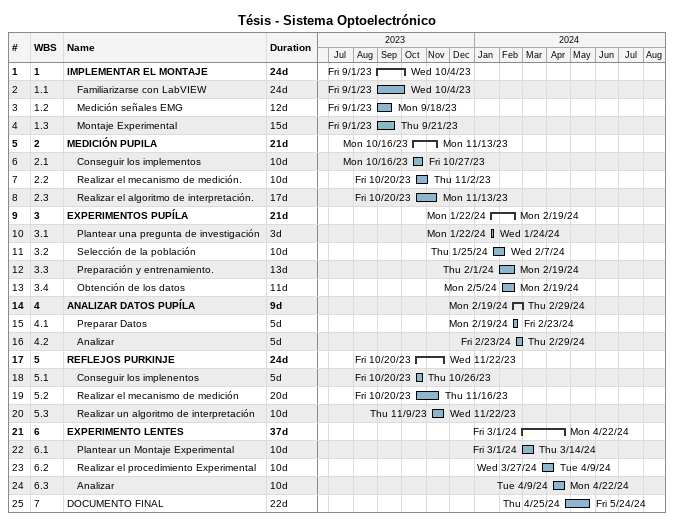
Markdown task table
Tésis - Sistema Optoelectrónico

| ID | WBS | Task | Duration | Start | Finish |
|---|---|---|---|---|---|
| 1 | 1 | **IMPLEMENTAR EL MONTAJE** | 24d | 2023-09-01 | 2023-10-04 |
| 2 | 1.1 | Familiarizarse con LabVIEW | 24d | 2023-09-01 | 2023-10-04 |
| 3 | 1.2 | Medición señales EMG | 12d | 2023-09-01 | 2023-09-18 |
| 4 | 1.3 | Montaje Experimental | 15d | 2023-09-01 | 2023-09-21 |
| 5 | 2 | **MEDICIÓN PUPILA** | 21d | 2023-10-16 | 2023-11-13 |
| 6 | 2.1 | Conseguir los implementos | 10d | 2023-10-16 | 2023-10-27 |
| 7 | 2.2 | Realizar el mecanismo de medición. | 10d | 2023-10-20 | 2023-11-02 |
| 8 | 2.3 | Realizar el algoritmo de interpretación. | 17d | 2023-10-20 | 2023-11-13 |
| 9 | 3 | **EXPERIMENTOS PUPÍLA** | 21d | 2024-01-22 | 2024-02-19 |
| 10 | 3.1 | Plantear una pregunta de investigación | 3d | 2024-01-22 | 2024-01-24 |
| 11 | 3.2 | Selección de la población | 10d | 2024-01-25 | 2024-02-07 |
| 12 | 3.3 | Preparación y entrenamiento. | 13d | 2024-02-01 | 2024-02-19 |
| 13 | 3.4 | Obtención de los datos | 11d | 2024-02-05 | 2024-02-19 |
| 14 | 4 | **ANALIZAR DATOS PUPÍLA** | 9d | 2024-02-19 | 2024-02-29 |
| 15 | 4.1 | Preparar Datos | 5d | 2024-02-19 | 2024-02-23 |
| 16 | 4.2 | Analizar | 5d | 2024-02-23 | 2024-02-29 |
| 17 | 5 | **REFLEJOS PURKINJE** | 24d | 2023-10-20 | 2023-11-22 |
| 18 | 5.1 | Conseguir los implenentos | 5d | 2023-10-20 | 2023-10-26 |
| 19 | 5.2 | Realizar el mecanismo de medición | 20d | 2023-10-20 | 2023-11-16 |
| 20 | 5.3 | Realizar un algoritmo de interpretación | 10d | 2023-11-09 | 2023-11-22 |
| 21 | 6 | **EXPERIMENTO LENTES** | 37d | 2024-03-01 | 2024-04-22 |
| 22 | 6.1 | Plantear un Montaje Experimental | 10d | 2024-03-01 | 2024-03-14 |
| 23 | 6.2 | Realizar el procedimiento Experimental | 10d | 2024-03-27 | 2024-04-09 |
| 24 | 6.3 | Analizar | 10d | 2024-04-09 | 2024-04-22 |
| 25 | 7 | DOCUMENTO FINAL | 22d | 2024-04-25 | 2024-05-24 |
